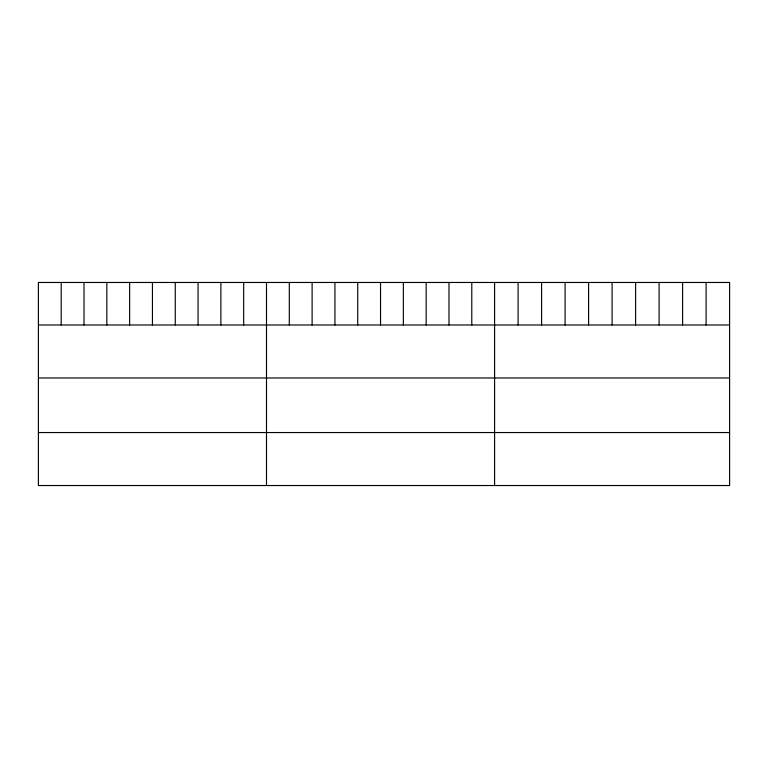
<?xml version="1.0" encoding="UTF-8"?>
<svg xmlns="http://www.w3.org/2000/svg" width="768" height="768" viewBox="0 0 768 768"><rect width="100%" height="100%" fill="white"/><g stroke="black" fill="none" stroke-linecap="round" stroke-linejoin="round"><path stroke-width="1.15" d="M729.6 324.989L729.6 485.53L38.4 485.53L38.4 282.47L729.6 282.47L729.6 324.989L38.4 324.989M38.4 377.971L729.6 377.971M38.4 432.547L729.6 432.547M706.099 282.47L706.099 324.989M682.598 282.47L682.598 324.989M659.098 282.47L659.098 324.989M635.597 282.47L635.597 324.989M612.096 282.47L612.096 324.989M588.595 282.47L588.595 324.989M565.094 282.47L565.094 324.989M541.594 282.47L541.594 324.989M518.093 282.47L518.093 324.989M494.592 282.47L494.592 485.53M471.782 282.47L471.782 324.989M448.973 282.47L448.973 324.989M426.163 282.47L426.163 324.989M403.354 282.47L403.354 324.989M380.544 282.47L380.544 324.989M357.734 282.47L357.734 324.989M334.925 282.47L334.925 324.989M312.115 282.47L312.115 324.989M289.306 282.47L289.306 324.989M266.496 282.47L266.496 485.53M243.686 282.47L243.686 324.989M220.877 282.47L220.877 324.989M198.067 282.47L198.067 324.989M175.258 282.47L175.258 324.989M152.448 282.47L152.448 324.989M129.638 282.47L129.638 324.989M106.829 282.47L106.829 324.989M84.019 282.47L84.019 324.989M61.21 282.47L61.21 324.989"/></g></svg>
